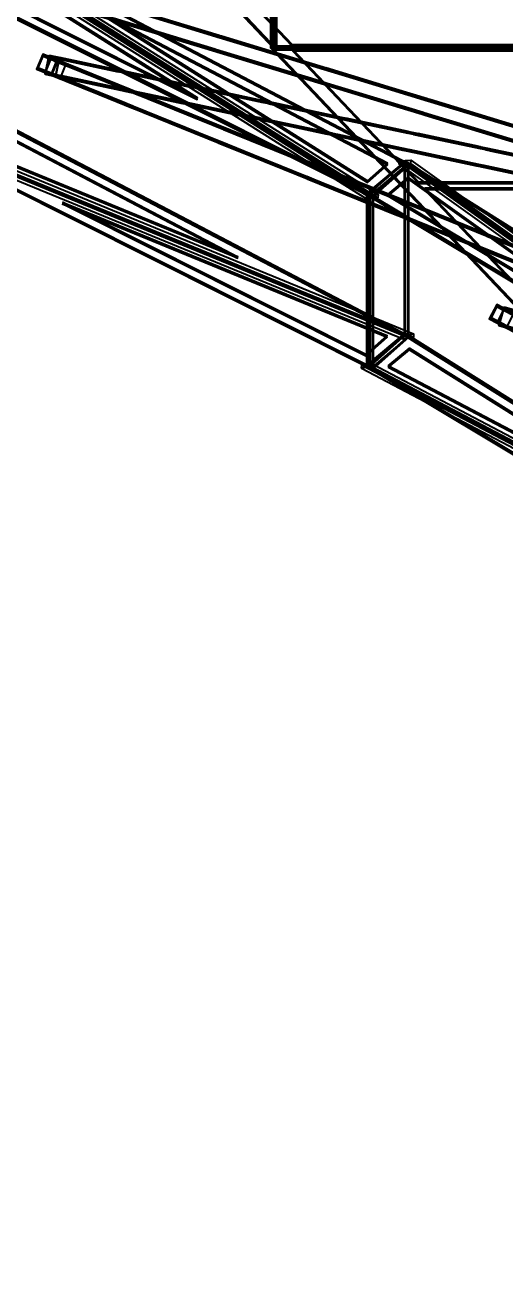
# Model space of a CAD drawing. Header units: millimetres. Extents: x -52000 to 48850, y -48850 to 51750.
# Drawn here: x 25262 to 29741, y -42742 to -30955 of the extents above; entities that cross this region are included whole.
import ezdxf

# ---------------------------------------------------------------- set-up
doc = ezdxf.new("R2010")
doc.units = ezdxf.units.MM
doc.layers.add('D-STR-DIM', color=7, linetype='Continuous', lineweight=13)
doc.layers.add('D-STR-STRC', color=7, linetype='Continuous', lineweight=25)
doc.styles.add('OpenSansCondensed-Light', font='OpenSansCondensed-Light.ttf')
doc.styles.add('TOWER_UNICODE', font='Arial Unicode.ttf')
doc.dimstyles.new('EZDXF', dxfattribs={"dimtxt": 0.25, "dimasz": 0.175, "dimexe": 0.375, "dimexo": 0.125, "dimgap": 0.1, "dimtad": 1, "dimlfac": 100, "dimzin": 12, "dimdsep": 46, "dimtxsty": 'OpenSansCondensed-Light', "dimblk": 'ARCHTICK', "dimcen": 2.5, "dimazin": 3, "dimtfac": 0.5, "dimtmove": 2, "dimatfit": 3})

# ---------------------------------------------------------------- blocks, each defined once
blk = doc.blocks.new('_ARCHTICK')
at = {"color": 0, "linetype": 'BYBLOCK', "const_width": 0.15}
blk.add_lwpolyline([(-0.5, -0.5), (0.5, 0.5)], dxfattribs=at)

msp = doc.modelspace()

# ---------------------------------------------------------------- linework, layer by layer
at = {"layer": 'D-STR-STRC'}
for points in [[(27590.5, -31164.6), (31179.5, -31164.6), (26661.6, -26646.6), (23312.5, -26646.6)], [(27590.5, -31179.5), (31179.5, -31179.5), (26661.6, -26661.6), (23312.5, -26661.6)], [(27552.3, -27552.3), (27552.3, -31165.2), (27572.3, -31165.2), (27572.3, -27552.3)], [(31164.5, -31164.5), (31164.5, -27553), (27553, -27553), (27553, -31164.5)], [(31158.9, -31158.9), (31158.9, -27572.3), (27572.3, -27572.3), (27572.3, -31158.9)], [(31184.9, -31184.9), (31184.9, -27572.4), (27572.4, -27572.4), (27572.4, -31184.9)], [(27590.5, -27590.5), (27590.5, -31179.5), (27610.5, -31179.5), (27610.5, -27590.5)], [(31178.8, -31178.8), (31178.8, -27591.2), (27591.2, -27591.2), (27591.2, -31178.8)], [(32974.9, -32861.8), (32861.4, -32827.3), (21182.6, -29277.3), (21296.1, -29311.9)], [(32979.5, -32846.5), (32866, -32812), (21187.3, -29262), (21300.8, -29296.5)], [(32935.9, -32990), (32822.4, -32955.5), (21143.7, -29405.6), (21257.2, -29440.1)], [(32940.6, -32974.7), (32827.1, -32940.2), (21148.3, -29390.2), (21261.8, -29424.8)], [(24021.8, -29737.3), (23683.5, -30147.5), (28503.8, -32563.2)], [(24022.9, -29722.1), (23684.6, -30132.3), (28504.9, -32548)], [(24021.6, -29737.3), (28503.6, -32563.2), (28842, -32264.5)], [(24022.9, -29722.1), (28504.9, -32548), (28843.3, -32249.3)], [(24087.2, -29894.1), (23877.1, -30148.7), (26869.2, -31648.2)], [(24088.3, -29878.9), (23878.2, -30133.5), (26870.3, -31633)], [(27755, -31134.7), (30956.9, -31134.7), (29890.2, -30064.9), (26739, -30064.9)], [(27755, -31149.7), (30956.9, -31149.7), (29890.2, -30079.9), (26739, -30079.9)], [(27071.9, -31050.7), (26176, -30778.4), (26105.2, -30756.9)], [(27088.4, -31055.8), (27017.6, -31034.3), (26121.7, -30761.9)], [(25999.1, -30870.9), (28459.1, -32422), (28644.8, -32258.1)], [(26000.3, -30855.7), (28460.4, -32406.8), (28646.1, -32242.8)], [(27067.2, -31066.1), (26171.3, -30793.7), (26100.6, -30772.2)], [(27083.7, -31071.1), (27013, -31049.6), (26117.1, -30777.2)], [(27028.2, -31194.3), (26132.3, -30921.9), (26061.6, -30900.4)], [(27032.9, -31179), (26137, -30906.6), (26066.2, -30885.1)], [(27044.8, -31199.3), (26974, -31177.8), (26078.1, -30905.5)], [(27049.4, -31184), (26978.7, -31162.5), (26082.8, -30890.1)], [(28040.4, -31361.9), (27144.5, -31089.6), (27073.8, -31068.1)], [(28045.1, -31346.6), (27149.2, -31074.3), (27078.4, -31052.7)], [(28057, -31366.9), (27986.2, -31345.4), (27090.3, -31073.1)], [(28061.6, -31351.6), (27990.9, -31330.1), (27095, -31057.8)], [(25377.7, -31368.5), (25434, -31229.4), (25424.6, -31225.6), (25368.3, -31364.7)], [(25508.7, -31421.5), (25565, -31282.5), (25424.6, -31225.6), (25368.3, -31364.7)], [(35405.7, -35266.3), (35265.3, -35209.4), (25424.6, -31225.6), (25565, -31282.5)], [(25485.3, -31235.5), (25448, -31411.6), (25448, -31411.6), (25485.3, -31235.5)], [(28001.5, -31490.1), (27105.6, -31217.8), (27034.8, -31196.3)], [(28006.1, -31474.8), (27110.2, -31202.5), (27039.5, -31181)], [(28018, -31495.1), (27947.2, -31473.6), (27051.3, -31201.3)], [(28022.6, -31479.8), (27951.9, -31458.3), (27056, -31186)], [(31242.2, -35040.2), (35055.1, -35040.2), (31165.2, -31150.3), (27552.3, -31150.3)], [(31242.2, -35055.1), (35055.1, -35055.1), (31165.2, -31165.2), (27552.3, -31165.2)], [(28936.5, -32416.3), (32248, -32416.3), (31015.7, -31180.9), (27761.4, -31180.9)], [(28936.5, -32431.2), (32248, -32431.2), (31015.7, -31195.8), (27761.4, -31195.8)], [(23684.6, -31752.3), (24022.9, -31342.1), (28843.3, -33869.3)], [(23685.7, -31737.1), (24024, -31326.9), (28844.4, -33854.1)], [(35355.4, -35390.5), (35215, -35333.6), (25374.3, -31349.8), (25514.7, -31406.7)], [(35399.7, -35281.1), (35259.3, -35224.3), (25418.6, -31240.5), (25559, -31297.3)], [(25588.7, -31453.9), (25645, -31314.9), (25504.6, -31258), (25448.3, -31397.1)], [(25482, -31251.2), (25482, -31251.2), (32916.3, -32828.6), (32916.3, -32828.6)], [(25508.7, -31421.5), (25565, -31282.5), (25555.7, -31278.7), (25499.4, -31417.7)], [(26311.9, -31602.1), (25620.3, -31322.1), (25532.8, -31286.7)], [(26318, -31587.3), (25626.3, -31307.3), (25538.8, -31271.9)], [(26322.9, -31606.6), (26235.4, -31571.1), (25543.7, -31291.1)], [(25583.2, -31256.3), (25545.8, -31432.4), (25545.8, -31432.4), (25583.2, -31256.3)], [(26328.9, -31591.7), (26241.4, -31556.3), (25549.7, -31276.3)], [(25579.8, -31272), (25579.8, -31272), (26089.9, -31380.2)], [(25583.2, -31256.3), (25583.2, -31256.3), (26093.2, -31364.5)], [(25620.9, -31280.7), (26131, -31388.9), (26131, -31388.9)], [(25624.3, -31265), (26134.3, -31373.2), (26134.3, -31373.2)], [(29018.3, -31642.4), (28122.4, -31370.1), (28051.7, -31348.6)], [(29034.8, -31647.4), (28964.1, -31625.9), (28068.2, -31353.6)], [(23882.4, -31734.9), (24103.1, -31467.4), (27246.9, -33115.7)], [(35349.4, -35405.3), (35209, -35348.5), (25368.3, -31364.7), (25508.7, -31421.5)], [(25451.3, -31396), (25451.3, -31396), (32885.6, -32973.4), (32885.6, -32973.4)], [(26261.7, -31726.3), (25570, -31446.3), (25482.5, -31410.9)], [(26267.7, -31711.5), (25576, -31431.5), (25488.5, -31396.1)], [(26272.6, -31730.8), (26185.1, -31695.3), (25493.4, -31415.3)], [(26278.6, -31715.9), (26191.1, -31680.5), (25499.4, -31400.5)], [(25545.8, -31432.4), (25545.8, -31432.4), (26055.8, -31540.6)], [(25549.1, -31416.7), (25549.1, -31416.7), (26059.2, -31524.9)], [(25586.9, -31441.1), (26096.9, -31549.3), (26096.9, -31549.3)], [(25590.2, -31425.4), (26100.3, -31533.7), (26100.3, -31533.7)], [(26184.8, -31400.3), (26184.8, -31400.3), (26765.7, -31523.6)], [(26188.1, -31384.7), (26188.1, -31384.7), (26769.1, -31507.9)], [(26225.9, -31409), (26806.8, -31532.3), (26806.8, -31532.3)], [(26229.2, -31393.4), (26810.1, -31516.6), (26810.1, -31516.6)], [(29013.7, -31657.7), (28117.8, -31385.4), (28047, -31363.9)], [(29030.2, -31662.7), (28959.4, -31641.2), (28063.5, -31368.9)], [(23881.3, -31750.1), (24101.9, -31482.6), (27245.8, -33130.8)], [(26150.7, -31560.7), (26150.7, -31560.7), (26731.7, -31684)], [(26154.1, -31545.1), (26154.1, -31545.1), (26735, -31668.3)], [(26191.8, -31569.4), (26772.8, -31692.7), (26772.8, -31692.7)], [(26195.1, -31553.8), (26776.1, -31677.1), (26776.1, -31677.1)], [(27138, -31919.3), (26388.4, -31615.8), (26300.8, -31580.4)], [(27149, -31923.7), (27061.4, -31888.3), (26311.8, -31584.8)], [(26860.6, -31543.7), (26860.6, -31543.7), (27441.6, -31667)], [(26863.9, -31528), (26863.9, -31528), (27444.9, -31651.3)], [(26901.7, -31552.4), (27482.7, -31675.7), (27482.7, -31675.7)], [(26905, -31536.8), (27486, -31660), (27486, -31660)], [(28974.7, -31785.9), (28078.8, -31513.6), (28008, -31492.1)], [(28979.4, -31770.6), (28083.5, -31498.3), (28012.7, -31476.8)], [(28991.2, -31790.9), (28920.5, -31769.4), (28024.6, -31497.1)], [(28995.9, -31775.6), (28925.1, -31754.1), (28029.2, -31481.8)], [(27087.7, -32043.5), (26338.1, -31740), (26250.5, -31704.6)], [(27132, -31934.1), (26382.4, -31630.6), (26294.8, -31595.2)], [(27143, -31938.5), (27055.4, -31903.1), (26305.8, -31599.6)], [(26826.6, -31704.1), (26826.6, -31704.1), (27407.5, -31827.4)], [(26829.9, -31688.5), (26829.9, -31688.5), (27410.9, -31811.7)], [(26871, -31697.2), (27451.9, -31820.5), (27451.9, -31820.5)], [(27536.5, -31687.1), (27536.5, -31687.1), (28117.4, -31810.4)], [(27539.8, -31671.4), (27539.8, -31671.4), (28120.7, -31794.7)], [(27577.6, -31695.8), (28158.5, -31819.1), (28158.5, -31819.1)], [(27580.9, -31680.2), (28161.8, -31803.4), (28161.8, -31803.4)], [(29986.9, -31953.5), (29091, -31681.2), (29020.2, -31659.7)], [(29991.6, -31938.2), (29095.7, -31665.9), (29024.9, -31644.4)], [(30003.4, -31958.6), (29932.7, -31937), (29036.8, -31664.7)], [(30008.1, -31943.2), (29937.3, -31921.7), (29041.4, -31649.4)], [(23684.6, -31752.3), (28843.3, -33869.3), (28504.9, -34168)], [(23685.8, -31737.1), (28844.5, -33854.1), (28506.2, -34152.8)], [(27081.7, -32058.3), (26332.1, -31754.8), (26244.5, -31719.4)], [(27092.7, -32062.7), (27005.1, -32027.3), (26255.5, -31723.8)], [(27098.7, -32047.9), (27011.2, -32012.5), (26261.5, -31709)], [(26867.7, -31712.8), (27448.6, -31836.1), (27448.6, -31836.1)], [(28215.6, -31814.8), (28215.6, -31814.8), (28796.6, -31938.1)], [(28256.7, -31823.6), (28837.7, -31946.8), (28837.7, -31946.8)], [(29947.9, -32081.7), (29052, -31809.4), (28981.3, -31787.9)], [(29952.6, -32066.4), (29056.7, -31794.1), (28985.9, -31772.6)], [(29964.4, -32086.8), (29893.7, -32065.3), (28997.8, -31792.9)], [(29969.1, -32071.5), (29898.3, -32049.9), (29002.4, -31777.6)], [(27952.1, -32266.1), (27202.4, -31962.6), (27114.9, -31927.2)], [(27958.1, -32251.3), (27208.4, -31947.8), (27120.9, -31912.3)], [(27963, -32270.5), (27875.5, -32235.1), (27125.8, -31931.6)], [(27969, -32255.7), (27881.5, -32220.3), (27131.8, -31916.8)], [(27502.4, -31847.5), (27502.4, -31847.5), (28083.4, -31970.8)], [(27505.7, -31831.9), (27505.7, -31831.9), (28086.7, -31955.1)], [(27543.5, -31856.2), (28124.5, -31979.5), (28124.5, -31979.5)], [(27546.8, -31840.6), (28127.8, -31963.9), (28127.8, -31963.9)], [(28212.3, -31830.5), (28212.3, -31830.5), (28793.3, -31953.8)], [(28253.4, -31839.2), (28834.4, -31962.5), (28834.4, -31962.5)], [(27901.8, -32390.3), (27152.1, -32086.8), (27064.6, -32051.4)], [(27907.8, -32375.5), (27158.1, -32072), (27070.6, -32036.6)], [(27912.7, -32394.7), (27825.2, -32359.3), (27075.6, -32055.8)], [(27918.7, -32379.9), (27831.2, -32344.5), (27081.6, -32041)], [(28178.3, -31990.9), (28178.3, -31990.9), (28759.2, -32114.2)], [(28181.6, -31975.3), (28181.6, -31975.3), (28762.6, -32098.5)], [(28219.4, -31999.6), (28800.3, -32122.9), (28800.3, -32122.9)], [(28222.7, -31984), (28803.6, -32107.3), (28803.6, -32107.3)], [(28888.2, -31973.9), (28888.2, -31973.9), (29469.1, -32097.2)], [(28891.5, -31958.2), (28891.5, -31958.2), (29472.4, -32081.5)], [(28929.2, -31982.6), (29510.2, -32105.9), (29510.2, -32105.9)], [(28932.6, -31967), (29513.5, -32090.2), (29513.5, -32090.2)], [(28854.1, -32134.3), (28854.1, -32134.3), (29435.1, -32257.6)], [(28857.4, -32118.7), (28857.4, -32118.7), (29438.4, -32241.9)], [(28895.2, -32143), (29476.2, -32266.3), (29476.2, -32266.3)], [(28898.5, -32127.4), (29479.5, -32250.7), (29479.5, -32250.7)], [(29564, -32117.3), (29564, -32117.3), (30145, -32240.6)], [(29567.3, -32101.6), (29567.3, -32101.6), (30148.3, -32224.9)], [(29605.1, -32126), (30186, -32249.3), (30186, -32249.3)], [(29608.4, -32110.4), (30189.4, -32233.6), (30189.4, -32233.6)], [(28772.1, -32598.1), (28022.5, -32294.6), (27934.9, -32259.2)], [(28778.1, -32583.2), (28028.5, -32279.8), (27940.9, -32244.3)], [(28783.1, -32602.5), (28695.5, -32567.1), (27945.9, -32263.6)], [(28789.1, -32587.7), (28701.6, -32552.2), (27951.9, -32248.8)], [(28808.1, -32240.5), (28451.5, -32539.3), (33266.7, -35420.9)], [(28809.4, -32225.4), (28452.8, -32524.1), (33268, -35405.7)], [(28453, -34143.2), (28453, -32524.9), (28809.2, -32226.3), (28809.2, -33844.6)], [(28471.1, -34150.1), (28471.1, -32531.8), (28809.1, -32232.4), (28809.1, -33850.7)], [(28483.1, -34161.3), (28483.1, -32542.9), (28839.4, -32245.2), (28839.3, -33863.5)], [(28505.1, -34167.2), (28505.1, -32548.8), (28843.1, -32250.2), (28843.1, -33868.5)], [(28860.8, -32244.9), (28753.5, -32251.4), (28756.5, -32221), (28863.8, -32214.6)], [(28803, -33850.8), (28803, -32230.8), (28809.4, -32225.4), (28809.4, -33845.4)], [(28807.7, -32240.6), (33266.3, -35420.9), (33622.9, -35259.7)], [(28809.4, -32225.4), (33268, -35405.7), (33624.6, -35244.5)], [(28837.3, -33874.6), (28837.3, -32254.6), (28843.3, -32249.3), (28843.3, -33869.3)], [(29530, -32277.7), (29530, -32277.7), (30110.9, -32401)], [(29533.3, -32262.1), (29533.3, -32262.1), (30114.2, -32385.3)], [(29571, -32286.4), (30152, -32409.7), (30152, -32409.7)], [(29574.4, -32270.8), (30155.3, -32394.1), (30155.3, -32394.1)], [(28721.8, -32722.3), (27972.2, -32418.8), (27884.7, -32383.4)], [(28727.8, -32707.4), (27978.2, -32404), (27890.7, -32368.5)], [(28732.8, -32726.7), (28645.3, -32691.3), (27895.6, -32387.8)], [(28738.8, -32711.9), (28651.3, -32676.4), (27901.6, -32373)], [(28838.1, -32388.9), (28648.1, -32548.1), (31213.9, -34083.6)], [(28839.4, -32373.7), (28649.4, -32532.9), (31215.2, -34068.4)], [(28459.2, -32518.7), (28459.2, -34138.7), (28452.8, -34144.1), (28452.8, -32524.1)], [(30169.8, -33712.9), (33541.3, -33712.9), (32309, -32477.5), (28994.7, -32477.5)], [(30169.8, -33727.9), (33541.3, -33727.9), (32309, -32492.4), (28994.7, -32492.4)], [(25608.1, -32622.6), (28641.3, -33867.4), (28442.4, -34043)], [(25609.4, -32607.4), (28642.6, -33852.2), (28443.6, -34027.8)], [(28555.6, -32565.8), (28450.6, -32575.8), (28453, -32545.4), (28558, -32535.4)], [(28510.9, -32542.7), (28510.9, -34162.7), (28504.9, -34168), (28504.9, -32548)], [(29592.2, -32930.1), (28842.5, -32626.6), (28755, -32591.1)], [(29598.2, -32915.2), (28848.5, -32611.7), (28761, -32576.3)], [(29603.1, -32934.5), (29515.6, -32899.1), (28766, -32595.6)], [(29609.1, -32919.7), (29521.6, -32884.2), (28772, -32580.7)], [(29541.9, -33054.3), (28792.2, -32750.8), (28704.7, -32715.3)], [(29547.9, -33039.4), (28798.2, -32735.9), (28710.7, -32700.5)], [(29552.9, -33058.7), (29465.3, -33023.3), (28715.7, -32719.8)], [(29558.9, -33043.9), (29471.3, -33008.4), (28721.7, -32705)], [(30412.2, -33262), (29662.6, -32958.6), (29575.1, -32923.1)], [(30418.2, -33247.2), (29668.6, -32943.7), (29581.1, -32908.3)], [(30423.2, -33266.5), (30335.7, -33231), (29586, -32927.6)], [(30429.2, -33251.6), (30341.7, -33216.2), (29592, -32912.7)], [(30362, -33386.2), (29612.3, -33082.8), (29524.8, -33047.3)], [(30368, -33371.4), (29618.3, -33067.9), (29530.8, -33032.5)], [(30372.9, -33390.7), (30285.4, -33355.2), (29535.7, -33051.8)], [(30378.9, -33375.8), (30291.4, -33340.4), (29541.7, -33036.9)], [(29606.9, -33700.8), (29676.9, -33568.2), (29666.3, -33562.6), (29596.2, -33695.2)], [(29755.9, -33779.6), (29826, -33647), (29666.3, -33562.6), (29596.2, -33695.2)], [(38218.2, -38100.8), (38058.5, -38016.4), (29658.8, -33576.7), (29818.5, -33661.1)], [(38225.7, -38086.7), (38066, -38002.2), (29666.3, -33562.6), (29826, -33647)], [(29736.4, -33584.7), (29685.9, -33757.5), (29685.9, -33757.5), (29736.4, -33584.7)], [(38155.6, -38219.3), (37995.9, -38134.9), (29596.2, -33695.2), (29755.9, -33779.6)], [(38163.1, -38205.1), (38003.3, -38120.7), (29603.7, -33681), (29763.4, -33765.5)], [(29826.5, -33816.9), (29896.6, -33684.3), (29736.9, -33599.9), (29666.8, -33732.5)], [(29731.9, -33600.1), (29731.9, -33600.1), (35328.1, -35236.3), (35328.1, -35236.3)], [(28454.1, -34128.9), (28810.7, -33830.2), (33625.9, -36849.4)], [(29690.3, -33742.1), (29690.3, -33742.1), (35286.6, -35378.4), (35286.6, -35378.4)], [(30391.9, -34115.8), (29805.2, -33805.7), (29705.6, -33753)], [(30397.6, -34118.8), (30298.1, -34066.2), (29711.4, -33756.1)], [(30399.4, -34101.6), (29812.7, -33791.5), (29713.1, -33738.9)], [(30405.1, -34104.6), (30305.5, -34052), (29718.8, -33741.9)], [(28452.8, -34144.1), (28809.4, -33845.4), (33624.6, -36864.5)], [(28800.5, -33855.6), (28889.6, -33837.5), (28887.2, -33867.9), (28798.2, -33886)], [(28651.9, -34151.2), (28850.9, -33984.4), (31539, -35669.8)], [(28653.2, -34136), (28852.3, -33969.3), (31540.3, -35654.7)], [(28406.1, -34127.4), (28504, -34115.3), (28501, -34145.6), (28403.1, -34157.8)], [(28452.8, -34144.1), (33624.6, -36864.5), (33268, -37025.7)], [(28454.5, -34128.9), (33626.2, -36849.3), (33269.7, -37010.5)]]:
    msp.add_lwpolyline(points, close=True, dxfattribs=at)
for points in [[(27590.5, -31179.5), (23312.5, -26661.6)], [(27610.5, -31179.5), (23332.5, -26661.6)], [(32866, -32812), (21187.3, -29262)], [(32873.6, -32814.3), (21194.8, -29264.3)], [(32972, -32844.2), (21293.2, -29294.2)], [(32979.5, -32846.5), (21300.8, -29296.5)], [(32822.4, -32955.5), (21143.7, -29405.6)], [(32830, -32957.8), (21151.2, -29407.9)], [(32928.3, -32987.7), (21249.6, -29437.8)], [(32935.9, -32990), (21257.2, -29440.1)], [(23968.6, -29749.9), (28450.6, -32575.8)], [(23971, -29719.5), (28453, -32545.4)], [(24018.2, -29727.8), (28837.3, -32254.6)], [(24022.9, -29722.1), (28843.3, -32249.3)], [(24073.7, -29739.9), (28555.6, -32565.8)], [(24076.1, -29709.5), (28558, -32535.4)], [(23684.6, -30132.3), (28504.9, -32548)], [(23689.2, -30126.6), (28510.9, -32542.7)], [(35265.3, -35209.4), (25424.6, -31225.6)], [(25504.6, -31258), (25424.6, -31225.6)], [(35274.7, -35213.2), (25434, -31229.4)], [(25485.3, -31235.5), (32919.7, -32812.9)], [(25485.3, -31235.5), (25583.2, -31256.3)], [(31242.2, -35055.1), (27552.3, -31165.2)], [(27572.4, -31184.9), (27553, -31164.5)], [(27591.2, -31178.8), (27572.3, -31158.9)], [(31262.2, -35055.1), (27572.3, -31165.2)], [(24018.2, -31347.8), (28837.3, -33874.6)], [(24022.9, -31342.1), (28843.3, -33869.3)], [(35396.4, -35262.5), (25555.7, -31278.7)], [(35405.7, -35266.3), (25565, -31282.5)], [(25645, -31314.9), (25565, -31282.5)], [(35209, -35348.5), (25368.3, -31364.7)], [(25448.3, -31397.1), (25368.3, -31364.7)], [(35218.4, -35352.2), (25377.7, -31368.5)], [(25448, -31411.6), (32882.3, -32989)], [(25448, -31411.6), (25545.8, -31432.4)], [(35340.1, -35401.5), (25499.4, -31417.7)], [(35349.4, -35405.3), (25508.7, -31421.5)], [(25588.7, -31453.9), (25508.7, -31421.5)], [(23639.5, -31768.9), (28798.2, -33886)], [(23641.8, -31738.5), (28800.5, -33855.6)], [(23684.6, -31752.3), (28504.9, -34168)], [(23689.2, -31746.6), (28510.9, -34162.7)], [(23728.5, -31750.8), (28887.2, -33867.9)], [(23730.9, -31720.4), (28889.6, -33837.5)], [(28753.5, -32251.4), (33212.1, -35431.7)], [(28756.5, -32221), (33215.1, -35401.4)], [(28803, -32230.8), (33615.1, -35248.8)], [(28809.1, -32232.4), (28843.1, -32250.2)], [(28809.2, -32226.3), (28839.4, -32245.2)], [(28809.4, -32225.4), (33624.6, -35244.5)], [(28860.8, -32244.9), (33319.4, -35425.3)], [(28863.8, -32214.6), (33322.4, -35394.9)], [(28452.8, -32524.1), (33268, -35405.7)], [(28453, -32524.9), (28483.1, -32542.9)], [(28459.2, -32518.7), (33277.5, -35401.5)], [(28471.1, -32531.8), (28505.1, -32548.8)], [(38066, -38002.2), (29666.3, -33562.6)], [(29736.9, -33599.9), (29666.3, -33562.6)], [(38076.6, -38007.9), (29676.9, -33568.2)], [(29736.4, -33584.7), (35332.6, -35221)], [(29736.4, -33584.7), (29832.3, -33612.8)], [(37995.9, -38134.9), (29596.2, -33695.2)], [(29666.8, -33732.5), (29596.2, -33695.2)], [(38006.5, -38140.5), (29606.9, -33700.8)], [(29685.9, -33757.5), (35282.1, -35393.7)], [(29685.9, -33757.5), (29781.8, -33785.5)], [(28803, -33850.8), (33615.1, -36868.8)], [(28809.1, -33850.7), (28843.1, -33868.5)], [(28809.2, -33844.6), (28839.3, -33863.5)], [(28809.4, -33845.4), (33624.6, -36864.5)], [(28403.1, -34157.8), (33574.9, -36878.2)], [(28406.1, -34127.4), (33577.9, -36847.8)], [(28452.8, -34144.1), (33268, -37025.7)], [(28453, -34143.2), (28483.1, -34161.3)], [(28459.2, -34138.7), (33277.5, -37021.5)], [(28471.1, -34150.1), (28505.1, -34167.2)], [(28501, -34145.6), (33672.8, -36866)], [(28504, -34115.3), (33675.8, -36835.7)]]:
    msp.add_lwpolyline(points, dxfattribs=at)

# ---------------------------------------------------------------- dimensions: what is measured, and where the dimension line sits
at = {"layer": 'D-STR-DIM'}
msp.add_linear_dim(base=(-40000, -48500), p1=(-40000, -40000), p2=(40000, -40000), dimstyle='EZDXF', override={"dimtxt": 1400, "dimasz": 625, "dimexe": 350, "dimexo": 300, "dimgap": 350, "dimtad": 1, "dimdec": 0, "dimlfac": 1, "dimlunit": 2, "dimtxsty": 'TOWER_UNICODE', "dimclrd": 7, "dimclre": 7, "dimclrt": 7}, dxfattribs=at).render()

doc.saveas('drawing.dxf')
